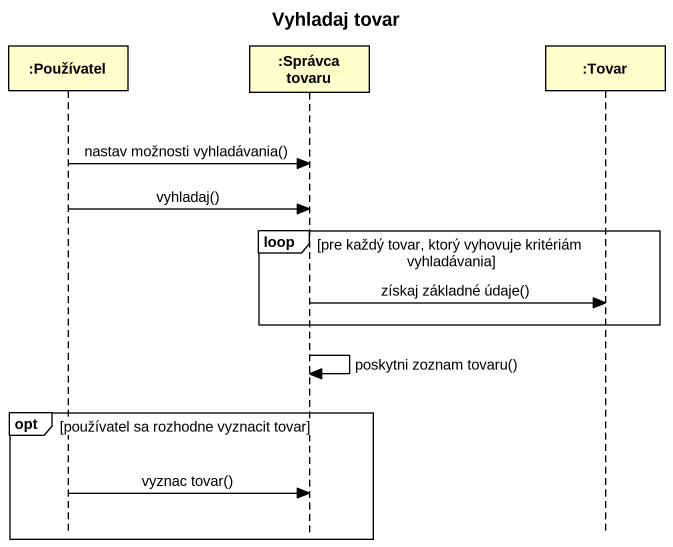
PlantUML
@startuml
title Vyhladaj tovar
hide footbox
participant ":Používatel" as Používatel
participant ":Správca tovaru" as Správca_tovaru
participant ":Tovar" as Tovar

Používatel -> Správca_tovaru : nastav možnosti vyhladávania()
Používatel -> Správca_tovaru : vyhladaj()
loop pre každý tovar, ktorý vyhovuje kritériám vyhladávania
  Správca_tovaru -> Tovar : získaj základné údaje()
end
Správca_tovaru -> Správca_tovaru : poskytni zoznam tovaru()
opt používatel sa rozhodne vyznacit tovar
  Používatel -> Správca_tovaru : vyznac tovar()
end
@enduml
